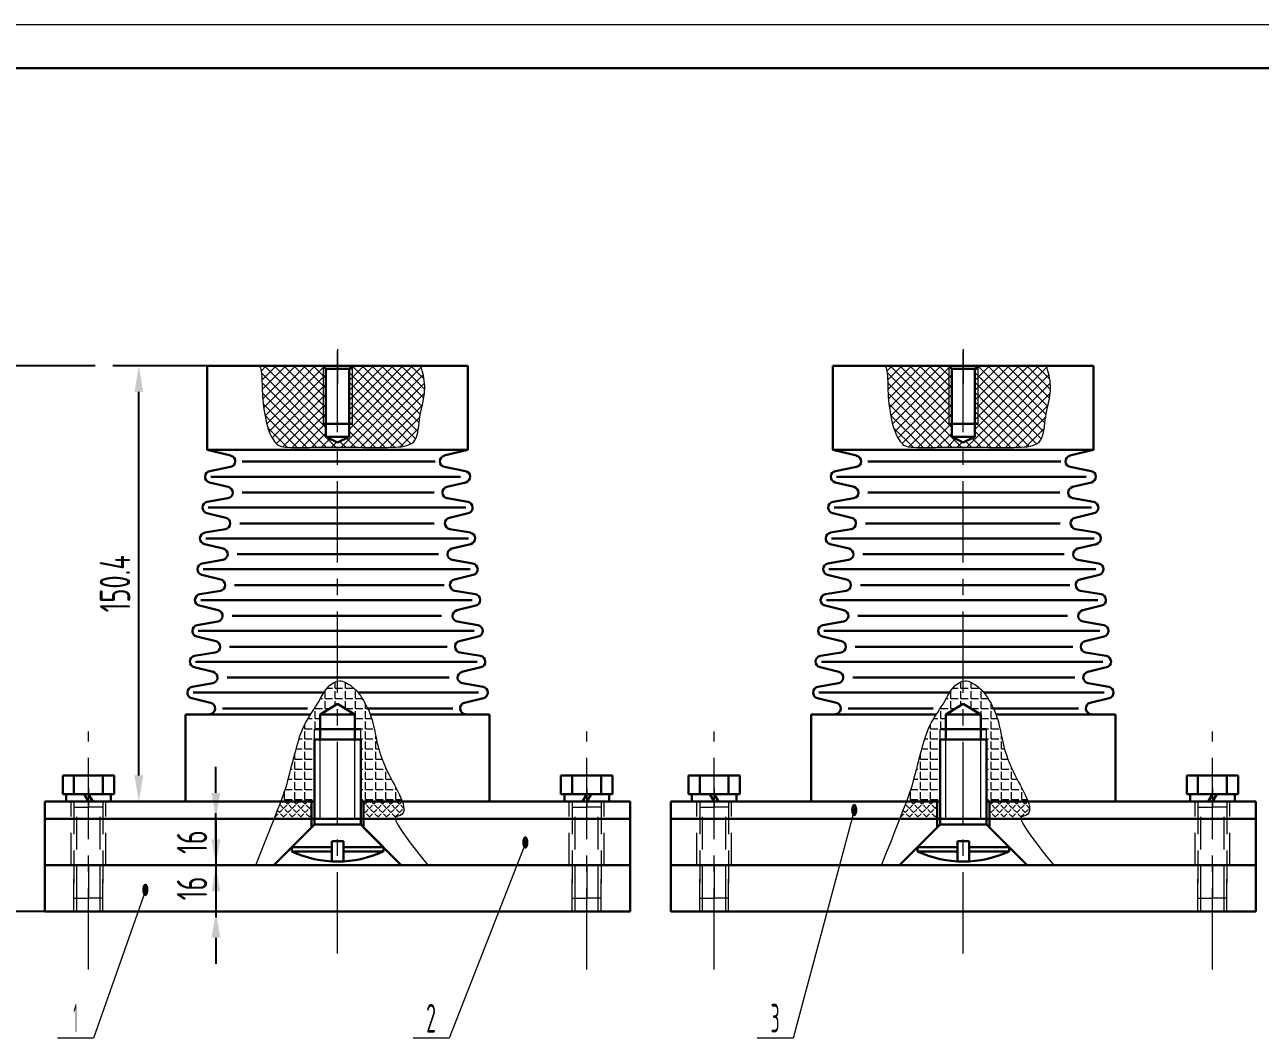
# Model space of a CAD drawing. Header units: millimetres. Extents: x 0 to 1260, y -18 to 891.
# Drawn here: x 332.2 to 758.7, y 541.1 to 891 of the extents above; entities that cross this region are included whole.
import ezdxf
from ezdxf.enums import TextEntityAlignment as Align

# ---------------------------------------------------------------- set-up
doc = ezdxf.new("R2010")
doc.units = ezdxf.units.MM
doc.header["$LTSCALE"] = 30
doc.linetypes.add('F', pattern=[0.75, 0.5, -0.25])
doc.linetypes.add('G', pattern=[2, 1.25, -0.25, 0.25, -0.25])
doc.layers.get('0').update_dxf_attribs({"lineweight": 30})
doc.layers.get('DEFPOINTS').update_dxf_attribs({"lineweight": 30})
for name, color, linetype, lineweight in [('01', 7, 'Continuous', 30), ('02', 1, 'Continuous', 13), ('02C', 3, 'Continuous', 13), ('04', 2, 'F', 13), ('05', 4, 'G', 13), ('08', 1, 'Continuous', 13), ('11', 3, 'Continuous', 13)]:
    doc.layers.add(name, color=color, linetype=linetype, lineweight=lineweight)
doc.styles.get("Standard").update_dxf_attribs({"font": 'isocp', "width": 0.707, "bigfont": 'intecad.shx'})
doc.dimstyles.new('INTE', dxfattribs={"dimscale": 3, "dimtxt": 3.5, "dimasz": 3, "dimexe": 3, "dimexo": 0, "dimgap": 1, "dimtad": 1, "dimdec": 1, "dimdsep": 46, "dimtxsty": 'Standard', "dimcen": 0, "dimclrd": 1, "dimclre": 1, "dimclrt": 3, "dimaunit": 1, "dimadec": 0, "dimazin": 0, "dimtfac": 1, "dimtmove": 0, "dimatfit": 0, "dimfxl": 1, "dimarcsym": 0})

# ---------------------------------------------------------------- blocks, each defined once
blk = doc.blocks.new('*D26')
at = {"layer": '08', "color": 1, "lineweight": -2, "ltscale": 0.75}
for p, q in [((395.16, 773.19), (362.57, 773.19)), ((371.57, 631.79), (371.57, 764.19)), ((339.16, 622.79), (380.57, 622.79))]:
    blk.add_line(p, q, dxfattribs=at)
at = {"layer": '08', "color": 1, "ltscale": 0.75}
for points in [[(370.07, 764.19), (373.07, 764.19), (371.57, 773.19)], [(370.07, 631.79), (373.07, 631.79), (371.57, 622.79)]]:
    blk.add_solid(points, dxfattribs=at)
at = {"layer": 'DEFPOINTS', "color": 0, "ltscale": 0.75}
for p in [(371.57, 773.19), (395.16, 773.19), (339.16, 622.79)]:
    blk.add_point(p, dxfattribs=at)
at = {"layer": '08', "color": 3, "ltscale": 0.75, "insert": (363.32, 697.99), "char_height": 10.5, "attachment_point": 5, "rotation": 90}
blk.add_mtext('150.4', dxfattribs=at)
blk = doc.blocks.new('*D27')
at = {"layer": '08', "color": 1, "lineweight": -2, "ltscale": 0.75}
for p, q in [((398.16, 625.79), (398.16, 634.79)), ((339.16, 616.79), (407.16, 616.79)), ((398.16, 616.79), (398.16, 600.79)), ((339.16, 600.79), (407.16, 600.79)), ((398.16, 591.79), (398.16, 582.79))]:
    blk.add_line(p, q, dxfattribs=at)
at = {"layer": '08', "color": 1, "ltscale": 0.75}
for points in [[(396.66, 625.79), (399.66, 625.79), (398.16, 616.79)], [(396.66, 591.79), (399.66, 591.79), (398.16, 600.79)]]:
    blk.add_solid(points, dxfattribs=at)
at = {"layer": 'DEFPOINTS', "color": 0, "ltscale": 0.75}
for p in [(339.16, 616.79), (339.16, 600.79), (398.16, 600.79)]:
    blk.add_point(p, dxfattribs=at)
at = {"layer": '08', "color": 3, "ltscale": 0.75, "insert": (389.91, 608.79), "char_height": 10.5, "attachment_point": 5, "rotation": 90}
blk.add_mtext('16', dxfattribs=at)
blk = doc.blocks.new('*D28')
at = {"layer": '08', "color": 1, "lineweight": -2, "ltscale": 0.75}
for p, q in [((398.16, 609.79), (398.16, 618.79)), ((339.16, 600.79), (407.16, 600.79)), ((398.16, 600.79), (398.16, 584.79)), ((339.16, 584.79), (407.16, 584.79)), ((398.16, 575.79), (398.16, 566.79))]:
    blk.add_line(p, q, dxfattribs=at)
at = {"layer": '08', "color": 1, "ltscale": 0.75}
for points in [[(396.66, 609.79), (399.66, 609.79), (398.16, 600.79)], [(396.66, 575.79), (399.66, 575.79), (398.16, 584.79)]]:
    blk.add_solid(points, dxfattribs=at)
at = {"layer": 'DEFPOINTS', "color": 0, "ltscale": 0.75}
for p in [(339.16, 600.79), (339.16, 584.79), (398.16, 584.79)]:
    blk.add_point(p, dxfattribs=at)
at = {"layer": '08', "color": 3, "ltscale": 0.75, "insert": (389.91, 592.79), "char_height": 10.5, "attachment_point": 5, "rotation": 90}
blk.add_mtext('16', dxfattribs=at)
blk = doc.blocks.new('*D29')
at = {"layer": '08', "color": 1, "lineweight": -2, "ltscale": 0.75}
for p, q in [((356.53, 773.19), (285, 773.19)), ((294, 593.79), (294, 764.19)), ((339.16, 584.79), (285, 584.79))]:
    blk.add_line(p, q, dxfattribs=at)
at = {"layer": '08', "color": 1, "ltscale": 0.75}
for points in [[(292.5, 764.19), (295.5, 764.19), (294, 773.19)], [(292.5, 593.79), (295.5, 593.79), (294, 584.79)]]:
    blk.add_solid(points, dxfattribs=at)
at = {"layer": 'DEFPOINTS', "color": 0, "ltscale": 0.75}
for p in [(294, 773.19), (356.53, 773.19), (339.16, 584.79)]:
    blk.add_point(p, dxfattribs=at)
at = {"layer": '08', "color": 3, "ltscale": 0.75, "insert": (285.75, 678.99), "char_height": 10.5, "attachment_point": 5, "rotation": 90}
blk.add_mtext('188.4', dxfattribs=at)
blk = doc.blocks.new('*U56')
at = {"layer": '01'}
blk.add_lwpolyline([(415, 292), (25, 292)], dxfattribs=at)
at = {"layer": '02'}
blk.add_lwpolyline([(420, 297), (0, 297)], dxfattribs=at)

msp = doc.modelspace()

# ---------------------------------------------------------------- hatches: boundary and pattern name
at = {"layer": '02', "ltscale": 0.75}
h = msp.add_hatch(dxfattribs=at)
h.set_pattern_fill('ANSI37', color=256, scale=0.75, style=0)
h.set_pattern_definition([(45, (2346.5626, -269.402), (-1.683798, 1.683798), []), (135, (2346.5626, -269.402), (-1.683798, -1.683798), [])])
edge = h.paths.add_edge_path()
edge.add_line((435.16, 773.19), (435.16, 773.19))
edge.add_line((435.16, 773.19), (413.24, 773.19))
edge.add_spline(control_points=[(413.24, 773.19), (414.11, 771.09), (413.96, 765.04), (414.79, 756.86), (416.35, 749.71), (419.76, 745.31), (424.86, 744.92), (431.49, 745.13), (437.25, 745.17), (440.16, 745.16)], knot_values=[2.600882, 2.600882, 2.600882, 2.600882, 9.58944, 18.449346, 28.421198, 30.850792, 34.363706, 42.719943, 51.395843, 51.395843, 51.395843, 51.395843], degree=3, periodic=0)
edge.add_line((440.16, 745.16), (440.16, 746.72))
edge.add_line((440.16, 746.72), (436.16, 748.66))
edge.add_line((436.16, 748.66), (436.16, 748.66))
edge.add_line((436.16, 748.66), (436.16, 753.19))
edge.add_line((436.16, 753.19), (435.16, 753.19))
edge.add_line((435.16, 753.19), (435.16, 773.19))
edge = h.paths.add_edge_path()
edge.add_spline(control_points=[(456.16, 745.02), (457.14, 745.03), (460.73, 745.11), (467.91, 745.62), (468.11, 755.12), (470.32, 762.46), (470.38, 768.15), (469.21, 772.09), (468.91, 773.19)], knot_values=[67.590547, 67.590547, 67.590547, 67.590547, 70.454179, 77.819242, 85.708317, 94.259086, 101.273291, 104.032844, 104.032844, 104.032844, 104.032844], degree=3, periodic=0)
edge.add_line((468.91, 773.19), (456.16, 773.19))
edge.add_line((456.16, 773.19), (456.16, 745.02))
edge = h.paths.add_edge_path()
edge.add_line((456.16, 773.19), (445.16, 773.19))
edge.add_line((445.16, 773.19), (445.16, 753.19))
edge.add_line((445.16, 753.19), (444.16, 753.19))
edge.add_line((444.16, 753.19), (444.16, 748.66))
edge.add_line((444.16, 748.66), (440.16, 746.72))
edge.add_line((440.16, 746.72), (440.16, 745.16))
edge.add_spline(control_points=[(440.16, 745.16), (442.66, 745.16), (448.07, 745.1), (453.17, 744.98), (456.16, 745.02)], knot_values=[51.395843, 51.395843, 51.395843, 51.395843, 58.820979, 67.590547, 67.590547, 67.590547, 67.590547], degree=3, periodic=0)
edge.add_line((456.16, 745.02), (456.16, 773.19))
h.paths.add_polyline_path([(445.16, 773.19), (444.16, 772.19), (444.16, 753.19), (445.16, 753.19)], flags=16)
h.paths.add_polyline_path([(436.16, 772.19), (435.16, 773.19), (435.16, 753.19), (436.16, 753.19)], flags=17)
h = msp.add_hatch(dxfattribs=at)
h.set_pattern_fill('ANSI37', color=256, scale=0.75, style=0)
h.set_pattern_definition([(45, (2562.5626, -269.402), (-1.683798, 1.683798), []), (135, (2562.5626, -269.402), (-1.683798, -1.683798), [])])
edge = h.paths.add_edge_path()
edge.add_line((651.16, 773.19), (651.16, 773.19))
edge.add_line((651.16, 773.19), (629.24, 773.19))
edge.add_spline(control_points=[(629.24, 773.19), (630.11, 771.09), (629.96, 765.04), (630.79, 756.86), (632.35, 749.71), (635.76, 745.31), (640.86, 744.92), (647.49, 745.13), (653.25, 745.17), (656.16, 745.16)], knot_values=[2.600882, 2.600882, 2.600882, 2.600882, 9.58944, 18.449346, 28.421198, 30.850792, 34.363706, 42.719943, 51.395843, 51.395843, 51.395843, 51.395843], degree=3, periodic=0)
edge.add_line((656.16, 745.16), (656.16, 746.72))
edge.add_line((656.16, 746.72), (652.16, 748.66))
edge.add_line((652.16, 748.66), (652.16, 748.66))
edge.add_line((652.16, 748.66), (652.16, 753.19))
edge.add_line((652.16, 753.19), (651.16, 753.19))
edge.add_line((651.16, 753.19), (651.16, 773.19))
edge = h.paths.add_edge_path()
edge.add_spline(control_points=[(672.16, 745.02), (673.14, 745.03), (676.73, 745.11), (683.91, 745.62), (684.11, 755.12), (686.32, 762.46), (686.38, 768.15), (685.21, 772.09), (684.91, 773.19)], knot_values=[67.590547, 67.590547, 67.590547, 67.590547, 70.454179, 77.819242, 85.708317, 94.259086, 101.273291, 104.032844, 104.032844, 104.032844, 104.032844], degree=3, periodic=0)
edge.add_line((684.91, 773.19), (672.16, 773.19))
edge.add_line((672.16, 773.19), (672.16, 745.02))
edge = h.paths.add_edge_path()
edge.add_line((672.16, 773.19), (661.16, 773.19))
edge.add_line((661.16, 773.19), (661.16, 753.19))
edge.add_line((661.16, 753.19), (660.16, 753.19))
edge.add_line((660.16, 753.19), (660.16, 748.66))
edge.add_line((660.16, 748.66), (656.16, 746.72))
edge.add_line((656.16, 746.72), (656.16, 745.16))
edge.add_spline(control_points=[(656.16, 745.16), (658.66, 745.16), (664.07, 745.1), (669.17, 744.98), (672.16, 745.02)], knot_values=[51.395843, 51.395843, 51.395843, 51.395843, 58.820979, 67.590547, 67.590547, 67.590547, 67.590547], degree=3, periodic=0)
edge.add_line((672.16, 745.02), (672.16, 773.19))
h.paths.add_polyline_path([(661.16, 773.19), (660.16, 772.19), (660.16, 753.19), (661.16, 753.19)], flags=16)
h.paths.add_polyline_path([(652.16, 772.19), (651.16, 773.19), (651.16, 753.19), (652.16, 753.19)], flags=17)
h = msp.add_hatch(dxfattribs=at)
h.set_pattern_fill('ANGLE', color=256, scale=0.5, style=0)
h.set_pattern_definition([(0, (-1037.971, 124.0568), (0, 3.4925), [2.54, -0.9525]), (90, (-1037.971, 124.0568), (-3.4925, 2e-16), [2.54, -0.9525])])
edge = h.paths.add_edge_path()
edge.add_line((432.16, 644.2), (432.16, 647.79))
edge.add_line((432.16, 647.79), (434.16, 647.79))
edge.add_line((434.16, 647.79), (434.16, 652.79))
edge.add_line((434.16, 652.79), (440.16, 656.49))
edge.add_line((440.16, 656.49), (440.16, 664.36))
edge.add_spline(control_points=[(440.16, 664.36), (439.79, 664.28), (436.68, 663.2), (433.83, 656.94), (428.49, 649.74), (426.04, 642.04), (423.6, 632.31), (422.28, 627.28), (420.59, 622.79)], knot_values=[4.731954, 4.731954, 4.731954, 4.731954, 5.861898, 14.254739, 23.41038, 33.182903, 44.670798, 47.778571, 47.778571, 47.778571, 47.778571], degree=3, periodic=0)
edge.add_line((420.59, 622.79), (432.16, 622.79))
edge.add_line((432.16, 622.79), (432.16, 644.2))
edge = h.paths.add_edge_path()
edge.add_spline(control_points=[(462.52, 622.79), (461.56, 625.55), (453.75, 638.58), (453.49, 648.47), (449.71, 657.3), (446.24, 661.76), (443.68, 663.52), (441.74, 664.53), (440.56, 664.44), (440.16, 664.36)], knot_values=[47.778571, 47.778571, 47.778571, 47.778571, 52.920714, 67.310286, 76.98728, 81.207891, 83.997645, 86.326587, 87.508144, 87.508144, 87.508144, 87.508144], degree=3, periodic=0)
edge.add_line((440.16, 664.36), (440.16, 656.49))
edge.add_line((440.16, 656.49), (446.16, 652.79))
edge.add_line((446.16, 652.79), (446.16, 647.79))
edge.add_line((446.16, 647.79), (448.16, 647.79))
edge.add_line((448.16, 647.79), (448.16, 644.2))
edge.add_line((448.16, 644.2), (448.16, 622.79))
edge.add_line((448.16, 622.79), (462.52, 622.79))
h = msp.add_hatch(dxfattribs=at)
h.set_pattern_fill('ANGLE', color=256, scale=0.5, style=0)
h.set_pattern_definition([(0, (-821.971, 124.0568), (0, 3.4925), [2.54, -0.9525]), (90, (-821.971, 124.0568), (-3.4925, 2e-16), [2.54, -0.9525])])
edge = h.paths.add_edge_path()
edge.add_line((648.16, 644.2), (648.16, 647.79))
edge.add_line((648.16, 647.79), (650.16, 647.79))
edge.add_line((650.16, 647.79), (650.16, 652.79))
edge.add_line((650.16, 652.79), (656.16, 656.49))
edge.add_line((656.16, 656.49), (656.16, 664.36))
edge.add_spline(control_points=[(656.16, 664.36), (655.79, 664.28), (652.68, 663.2), (649.83, 656.94), (644.49, 649.74), (642.04, 642.04), (639.6, 632.31), (638.28, 627.28), (636.59, 622.79)], knot_values=[4.731954, 4.731954, 4.731954, 4.731954, 5.861898, 14.254739, 23.41038, 33.182903, 44.670798, 47.778571, 47.778571, 47.778571, 47.778571], degree=3, periodic=0)
edge.add_line((636.59, 622.79), (648.16, 622.79))
edge.add_line((648.16, 622.79), (648.16, 644.2))
edge = h.paths.add_edge_path()
edge.add_spline(control_points=[(678.52, 622.79), (677.56, 625.55), (669.75, 638.58), (669.49, 648.47), (665.71, 657.3), (662.24, 661.76), (659.68, 663.52), (657.74, 664.53), (656.56, 664.44), (656.16, 664.36)], knot_values=[47.778571, 47.778571, 47.778571, 47.778571, 52.920714, 67.310286, 76.98728, 81.207891, 83.997645, 86.326587, 87.508144, 87.508144, 87.508144, 87.508144], degree=3, periodic=0)
edge.add_line((656.16, 664.36), (656.16, 656.49))
edge.add_line((656.16, 656.49), (662.16, 652.79))
edge.add_line((662.16, 652.79), (662.16, 647.79))
edge.add_line((662.16, 647.79), (664.16, 647.79))
edge.add_line((664.16, 647.79), (664.16, 644.2))
edge.add_line((664.16, 644.2), (664.16, 622.79))
edge.add_line((664.16, 622.79), (678.52, 622.79))
h = msp.add_hatch(dxfattribs=at)
h.set_pattern_fill('ANGLE', color=256, scale=0.3, angle=45, style=0)
h.set_pattern_definition([(45, (-1037.971, 124.0568), (-1.4817423, 1.4817423), [1.524, -0.5715]), (135, (-1037.971, 124.0568), (-1.4817423, -1.4817423), [1.524, -0.5715])])
edge = h.paths.add_edge_path()
edge.add_spline(control_points=[(420.59, 622.79), (420.01, 621.25), (419.25, 619.29), (418.28, 616.79)], knot_values=[3.661281, 3.661281, 3.661281, 3.661281, 4.731954, 4.731954, 4.731954, 4.731954], degree=3, periodic=0)
edge.add_line((418.28, 616.79), (431.16, 616.79))
edge.add_line((431.16, 616.79), (431.16, 622.79))
edge.add_line((431.16, 622.79), (420.59, 622.79))
edge = h.paths.add_edge_path()
edge.add_spline(control_points=[(460.11, 616.79), (459.97, 617.59), (463.34, 617.81), (463.42, 620.19), (462.52, 622.79)], knot_values=[87.508144, 87.508144, 87.508144, 87.508144, 88.423411, 93.269842, 93.269842, 93.269842, 93.269842], degree=3, periodic=0)
edge.add_line((462.52, 622.79), (449.16, 622.79))
edge.add_line((449.16, 622.79), (449.16, 616.79))
edge.add_line((449.16, 616.79), (460.11, 616.79))
h = msp.add_hatch(dxfattribs=at)
h.set_pattern_fill('ANGLE', color=256, scale=0.3, angle=45, style=0)
h.set_pattern_definition([(45, (-821.971, 124.0568), (-1.4817423, 1.4817423), [1.524, -0.5715]), (135, (-821.971, 124.0568), (-1.4817423, -1.4817423), [1.524, -0.5715])])
edge = h.paths.add_edge_path()
edge.add_spline(control_points=[(636.59, 622.79), (636.01, 621.25), (635.25, 619.29), (634.28, 616.79)], knot_values=[3.661281, 3.661281, 3.661281, 3.661281, 4.731954, 4.731954, 4.731954, 4.731954], degree=3, periodic=0)
edge.add_line((634.28, 616.79), (647.16, 616.79))
edge.add_line((647.16, 616.79), (647.16, 622.79))
edge.add_line((647.16, 622.79), (636.59, 622.79))
edge = h.paths.add_edge_path()
edge.add_spline(control_points=[(676.11, 616.79), (675.97, 617.59), (679.34, 617.81), (679.42, 620.19), (678.52, 622.79)], knot_values=[87.508144, 87.508144, 87.508144, 87.508144, 88.423411, 93.269842, 93.269842, 93.269842, 93.269842], degree=3, periodic=0)
edge.add_line((678.52, 622.79), (665.16, 622.79))
edge.add_line((665.16, 622.79), (665.16, 616.79))
edge.add_line((665.16, 616.79), (676.11, 616.79))

# ---------------------------------------------------------------- linework, layer by layer
at = {"ltscale": 0.75}
for p, q in [((485.16, 773.19), (395.16, 773.19)), ((395.16, 744.19), (395.16, 773.19)), ((436.16, 772.19), (435.16, 773.19)), ((436.16, 772.19), (444.16, 772.19)), ((444.16, 772.19), (445.16, 773.19)), ((485.16, 744.19), (485.16, 773.19)), ((701.16, 773.19), (611.16, 773.19)), ((611.16, 744.19), (611.16, 773.19)), ((652.16, 772.19), (651.16, 773.19)), ((652.16, 772.19), (660.16, 772.19)), ((660.16, 772.19), (661.16, 773.19)), ((701.16, 744.19), (701.16, 773.19)), ((485.16, 744.19), (395.16, 744.19)), ((403.34, 742.21), (395.16, 744.19)), ((476.99, 742.21), (485.16, 744.19)), ((701.16, 744.19), (611.16, 744.19)), ((619.34, 742.21), (611.16, 744.19)), ((692.99, 742.21), (701.16, 744.19)), ((403.25, 738.3), (396.03, 736.91)), ((407.25, 740.21), (473.86, 740.21)), ((477.08, 738.3), (484.29, 736.91)), ((619.25, 738.3), (612.03, 736.91)), ((623.25, 740.21), (689.86, 740.21)), ((693.08, 738.3), (700.29, 736.91)), ((396.41, 734.94), (482.55, 734.94)), ((612.41, 734.94), (698.55, 734.94)), ((402.45, 731.42), (395.94, 733)), ((407.25, 729.48), (473.45, 729.48)), ((477.87, 731.42), (484.39, 733)), ((618.45, 731.42), (611.94, 733)), ((623.25, 729.48), (689.45, 729.48)), ((693.87, 731.42), (700.39, 733)), ((395.2, 726.27), (402.32, 727.5)), ((485.13, 726.27), (478, 727.5)), ((611.2, 726.27), (618.32, 727.5)), ((701.13, 726.27), (694, 727.5)), ((401.58, 720.77), (395.07, 722.36)), ((395.54, 724.3), (484.42, 724.3)), ((478.75, 720.77), (485.26, 722.36)), ((617.58, 720.77), (611.07, 722.36)), ((611.54, 724.3), (700.42, 724.3)), ((694.75, 720.77), (701.26, 722.36)), ((394.32, 715.63), (401.45, 716.86)), ((406.37, 718.83), (473.56, 718.83)), ((486, 715.63), (478.88, 716.86)), ((610.32, 715.63), (617.45, 716.86)), ((622.37, 718.83), (689.56, 718.83)), ((702, 715.63), (694.88, 716.86)), ((394.66, 713.65), (485.38, 713.65)), ((610.66, 713.65), (701.38, 713.65)), ((400.71, 710.13), (394.19, 711.71)), ((405.5, 708.19), (474.97, 708.19)), ((479.62, 710.13), (486.13, 711.71)), ((616.71, 710.13), (610.19, 711.71)), ((621.5, 708.19), (690.97, 708.19)), ((695.62, 710.13), (702.13, 711.71)), ((393.45, 704.98), (400.58, 706.22)), ((486.88, 704.98), (479.75, 706.22)), ((609.45, 704.98), (616.58, 706.22)), ((702.88, 704.98), (695.75, 706.22)), ((399.83, 699.49), (393.32, 701.07)), ((393.79, 703.01), (485.89, 703.01)), ((480.49, 699.49), (487.01, 701.07)), ((615.83, 699.49), (609.32, 701.07)), ((609.79, 703.01), (701.89, 703.01)), ((696.49, 699.49), (703.01, 701.07)), ((392.58, 694.34), (399.7, 695.57)), ((404.63, 697.54), (476.95, 697.54)), ((487.75, 694.34), (480.62, 695.57)), ((608.58, 694.34), (615.7, 695.57)), ((620.63, 697.54), (692.95, 697.54)), ((703.75, 694.34), (696.62, 695.57)), ((392.92, 692.37), (486.58, 692.37)), ((608.92, 692.37), (702.58, 692.37)), ((398.96, 688.84), (392.45, 690.42)), ((403.75, 686.9), (476.08, 686.9)), ((481.37, 688.84), (487.88, 690.42)), ((614.96, 688.84), (608.45, 690.42)), ((619.75, 686.9), (692.08, 686.9)), ((697.37, 688.84), (703.88, 690.42)), ((391.7, 683.69), (398.83, 684.93)), ((488.62, 683.69), (481.5, 684.93)), ((607.7, 683.69), (614.83, 684.93)), ((704.62, 683.69), (697.5, 684.93)), ((398.09, 678.2), (391.57, 679.78)), ((392.04, 681.72), (487.3, 681.72)), ((482.24, 678.2), (488.75, 679.78)), ((614.09, 678.2), (607.57, 679.78)), ((608.04, 681.72), (703.3, 681.72)), ((698.24, 678.2), (704.75, 679.78)), ((390.83, 673.05), (397.96, 674.28)), ((402.88, 676.25), (477.94, 676.25)), ((489.5, 673.05), (482.37, 674.28)), ((606.83, 673.05), (613.96, 674.28)), ((618.88, 676.25), (693.94, 676.25)), ((705.5, 673.05), (698.37, 674.28)), ((391.17, 671.08), (488.32, 671.08)), ((607.17, 671.08), (704.32, 671.08)), ((397.21, 667.55), (390.7, 669.13)), ((402.01, 665.61), (478.63, 665.61)), ((483.11, 667.55), (489.63, 669.13)), ((613.21, 667.55), (606.7, 669.13)), ((618.01, 665.61), (694.63, 665.61)), ((699.11, 667.55), (705.63, 669.13)), ((389.96, 662.4), (397.08, 663.64)), ((490.37, 662.4), (483.24, 663.64)), ((605.96, 662.4), (613.08, 663.64)), ((706.37, 662.4), (699.24, 663.64)), ((396.34, 656.91), (389.83, 658.49)), ((390.3, 660.43), (435.46, 660.43)), ((447.22, 660.43), (488.84, 660.43)), ((483.99, 656.91), (490.5, 658.49)), ((612.34, 656.91), (605.83, 658.49)), ((606.3, 660.43), (651.46, 660.43)), ((663.22, 660.43), (704.84, 660.43)), ((699.99, 656.91), (706.5, 658.49)), ((387.66, 652.79), (395.91, 652.96)), ((387.66, 652.79), (430.88, 652.79)), ((387.66, 622.79), (387.66, 652.79)), ((429.77, 654.96), (400.42, 654.96)), ((450.55, 654.96), (479.9, 654.96)), ((451.45, 652.79), (492.66, 652.79)), ((492.66, 652.79), (484.42, 652.96)), ((492.66, 622.79), (492.66, 652.79)), ((603.66, 652.79), (611.91, 652.96)), ((603.66, 652.79), (646.88, 652.79)), ((603.66, 622.79), (603.66, 652.79)), ((645.77, 654.96), (616.42, 654.96)), ((666.55, 654.96), (695.9, 654.96)), ((667.45, 652.79), (708.66, 652.79)), ((708.66, 652.79), (700.42, 652.96)), ((708.66, 622.79), (708.66, 652.79)), ((432.16, 622.79), (387.66, 622.79)), ((492.66, 622.79), (448.16, 622.79)), ((648.16, 622.79), (603.66, 622.79)), ((708.66, 622.79), (664.16, 622.79))]:
    msp.add_line(p, q, dxfattribs=at)
for centre, start, end in [((402.87, 740.26), 280.9269, 76.3559), ((477.46, 740.26), 103.6441, 259.0731), ((618.87, 740.26), 280.9269, 76.3559), ((693.46, 740.26), 103.6441, 259.0731), ((396.41, 734.94), 100.9269, 256.3559), ((483.92, 734.94), 283.6441, 79.0731), ((612.41, 734.94), 100.9269, 256.3559), ((699.92, 734.94), 283.6441, 79.0731), ((401.98, 729.48), 279.8284, 76.3559), ((478.34, 729.48), 103.6441, 260.1716), ((617.98, 729.48), 279.8284, 76.3559), ((694.34, 729.48), 103.6441, 260.1716), ((395.54, 724.3), 99.8284, 256.3559), ((484.79, 724.3), 283.6441, 80.1716), ((611.54, 724.3), 99.8284, 256.3559), ((700.79, 724.3), 283.6441, 80.1716), ((401.11, 718.83), 279.8284, 76.3559), ((479.22, 718.83), 103.6441, 260.1716), ((617.11, 718.83), 279.8284, 76.3559), ((695.22, 718.83), 103.6441, 260.1716), ((394.66, 713.65), 99.8284, 256.3559), ((485.66, 713.65), 283.6441, 80.1716), ((610.66, 713.65), 99.8284, 256.3559), ((701.66, 713.65), 283.6441, 80.1716), ((400.24, 708.19), 279.8284, 76.3559), ((480.09, 708.19), 103.6441, 260.1716), ((616.24, 708.19), 279.8284, 76.3559), ((696.09, 708.19), 103.6441, 260.1716), ((393.79, 703.01), 99.8284, 256.3559), ((486.54, 703.01), 283.6441, 80.1716), ((609.79, 703.01), 99.8284, 256.3559), ((702.54, 703.01), 283.6441, 80.1716), ((399.36, 697.54), 279.8284, 76.3559), ((480.96, 697.54), 103.6441, 260.1716), ((615.36, 697.54), 279.8284, 76.3559), ((696.96, 697.54), 103.6441, 260.1716), ((392.92, 692.37), 99.8284, 256.3559), ((487.41, 692.37), 283.6441, 80.1716), ((608.92, 692.37), 99.8284, 256.3559), ((703.41, 692.37), 283.6441, 80.1716), ((398.49, 686.9), 279.8284, 76.3559), ((481.84, 686.9), 103.6441, 260.1716), ((614.49, 686.9), 279.8284, 76.3559), ((697.84, 686.9), 103.6441, 260.1716), ((392.04, 681.72), 99.8284, 256.3559), ((488.28, 681.72), 283.6441, 80.1716), ((608.04, 681.72), 99.8284, 256.3559), ((704.28, 681.72), 283.6441, 80.1716), ((397.62, 676.25), 279.8284, 76.3559), ((482.71, 676.25), 103.6441, 260.1716), ((613.62, 676.25), 279.8284, 76.3559), ((698.71, 676.25), 103.6441, 260.1716), ((391.17, 671.08), 99.8284, 256.3559), ((489.16, 671.08), 283.6441, 80.1716), ((607.17, 671.08), 99.8284, 256.3559), ((705.16, 671.08), 283.6441, 80.1716), ((396.74, 665.61), 279.8284, 76.3559), ((483.59, 665.61), 103.6441, 260.1716), ((612.74, 665.61), 279.8284, 76.3559), ((699.59, 665.61), 103.6441, 260.1716), ((390.3, 660.43), 99.8284, 256.3559), ((490.03, 660.43), 283.6441, 80.1716), ((606.3, 660.43), 99.8284, 256.3559), ((706.03, 660.43), 283.6441, 80.1716), ((395.87, 654.96), 271.1848, 76.3559), ((484.46, 654.96), 103.6441, 268.8152), ((611.87, 654.96), 271.1848, 76.3559), ((700.46, 654.96), 103.6441, 268.8152)]:
    msp.add_arc(centre, 2, start, end, dxfattribs=at)
at = {"layer": '01', "ltscale": 0.75}
for p, q in [((436.16, 772.19), (436.16, 748.66)), ((444.16, 772.19), (444.16, 748.66)), ((652.16, 772.19), (652.16, 748.66)), ((660.16, 772.19), (660.16, 748.66)), ((435.16, 753.19), (445.16, 753.19)), ((651.16, 753.19), (661.16, 753.19)), ((436.16, 748.66), (440.16, 746.72)), ((444.16, 748.66), (436.16, 748.66)), ((444.16, 748.66), (440.16, 746.72)), ((652.16, 748.66), (656.16, 746.72)), ((660.16, 748.66), (652.16, 748.66)), ((660.16, 748.66), (656.16, 746.72)), ((434.16, 652.79), (440.16, 656.49)), ((446.16, 652.79), (434.16, 652.79)), ((434.16, 644.2), (434.16, 652.79)), ((446.16, 652.79), (440.16, 656.49)), ((446.16, 644.2), (446.16, 652.79)), ((650.16, 652.79), (656.16, 656.49)), ((662.16, 652.79), (650.16, 652.79)), ((650.16, 644.2), (650.16, 652.79)), ((662.16, 652.79), (656.16, 656.49)), ((662.16, 644.2), (662.16, 652.79)), ((440.16, 647.79), (432.16, 647.79)), ((432.16, 644.2), (440.16, 644.2)), ((432.16, 614.81), (432.16, 644.2)), ((440.16, 647.79), (448.16, 647.79)), ((448.16, 644.2), (440.16, 644.2)), ((448.16, 614.81), (448.16, 644.2)), ((656.16, 647.79), (648.16, 647.79)), ((648.16, 644.2), (656.16, 644.2)), ((648.16, 614.81), (648.16, 644.2)), ((656.16, 647.79), (664.16, 647.79)), ((664.16, 644.2), (656.16, 644.2)), ((664.16, 614.81), (664.16, 644.2)), ((354.16, 631.79), (345.28, 631.79)), ((345.28, 631.79), (345.28, 625.39)), ((349.16, 625.39), (349.16, 631.79)), ((354.16, 631.79), (363.05, 631.79)), ((359.16, 625.39), (359.16, 631.79)), ((363.05, 631.79), (363.05, 625.39)), ((517.28, 631.79), (517.28, 625.39)), ((526.16, 631.79), (517.28, 631.79)), ((521.16, 625.39), (521.16, 631.79)), ((526.16, 631.79), (535.05, 631.79)), ((531.16, 625.39), (531.16, 631.79)), ((535.05, 631.79), (535.05, 625.39)), ((561.28, 631.79), (561.28, 625.39)), ((570.16, 631.79), (561.28, 631.79)), ((565.16, 625.39), (565.16, 631.79)), ((570.16, 631.79), (579.05, 631.79)), ((575.16, 625.39), (575.16, 631.79)), ((579.05, 631.79), (579.05, 625.39)), ((733.28, 631.79), (733.28, 625.39)), ((742.16, 631.79), (733.28, 631.79)), ((737.16, 625.39), (737.16, 631.79)), ((742.16, 631.79), (751.05, 631.79)), ((747.16, 625.39), (747.16, 631.79)), ((751.05, 631.79), (751.05, 625.39)), ((339.16, 616.79), (339.16, 622.79)), ((345.28, 625.39), (354.16, 625.39)), ((346.46, 625.39), (346.46, 622.79)), ((354.16, 625.39), (346.46, 625.39)), ((354.16, 622.79), (352.66, 625.39)), ((363.05, 625.39), (354.16, 625.39)), ((354.16, 625.39), (355.66, 622.79)), ((354.16, 625.39), (361.86, 625.39)), ((361.86, 625.39), (361.86, 622.79)), ((431.16, 613.79), (431.16, 622.79)), ((449.16, 613.79), (449.16, 622.79)), ((517.28, 625.39), (526.16, 625.39)), ((526.16, 625.39), (518.46, 625.39)), ((518.46, 625.39), (518.46, 622.79)), ((526.16, 625.39), (524.66, 622.79)), ((535.05, 625.39), (526.16, 625.39)), ((526.16, 622.79), (527.66, 625.39)), ((526.16, 625.39), (533.86, 625.39)), ((533.86, 625.39), (533.86, 622.79)), ((541.16, 616.79), (541.16, 622.79)), ((555.16, 616.79), (555.16, 622.79)), ((561.28, 625.39), (570.16, 625.39)), ((562.46, 625.39), (562.46, 622.79)), ((570.16, 625.39), (562.46, 625.39)), ((570.16, 622.79), (568.66, 625.39)), ((579.05, 625.39), (570.16, 625.39)), ((570.16, 625.39), (577.86, 625.39)), ((570.16, 625.39), (571.66, 622.79)), ((577.86, 625.39), (577.86, 622.79)), ((647.16, 613.79), (647.16, 622.79)), ((665.16, 613.79), (665.16, 622.79)), ((733.28, 625.39), (742.16, 625.39)), ((742.16, 625.39), (734.46, 625.39)), ((734.46, 625.39), (734.46, 622.79)), ((742.16, 625.39), (740.66, 622.79)), ((742.16, 625.39), (749.86, 625.39)), ((751.05, 625.39), (742.16, 625.39)), ((742.16, 622.79), (743.66, 625.39)), ((749.86, 625.39), (749.86, 622.79)), ((757.16, 616.79), (757.16, 622.79)), ((424.36, 607.01), (432.16, 614.81)), ((432.16, 616.81), (440.16, 616.81)), ((432.16, 614.81), (440.16, 614.81)), ((448.16, 616.81), (440.16, 616.81)), ((448.16, 614.81), (440.16, 614.81)), ((455.96, 607.01), (448.16, 614.81)), ((640.36, 607.01), (648.16, 614.81)), ((648.16, 616.81), (656.16, 616.81)), ((648.16, 614.81), (656.16, 614.81)), ((664.16, 616.81), (656.16, 616.81)), ((664.16, 614.81), (656.16, 614.81)), ((671.96, 607.01), (664.16, 614.81)), ((431.16, 613.79), (418.16, 600.79)), ((449.16, 613.79), (462.16, 600.79)), ((647.16, 613.79), (634.16, 600.79)), ((665.16, 613.79), (678.16, 600.79)), ((424.36, 607.01), (438.16, 607.01)), ((424.36, 605.51), (424.36, 607.01)), ((438.16, 602.14), (438.16, 609.11)), ((438.16, 609.11), (440.16, 609.11)), ((442.16, 609.11), (440.16, 609.11)), ((442.16, 602.14), (442.16, 609.11)), ((455.96, 607.01), (442.16, 607.01)), ((455.96, 605.51), (455.96, 607.01)), ((640.36, 607.01), (654.16, 607.01)), ((640.36, 605.51), (640.36, 607.01)), ((654.16, 602.14), (654.16, 609.11)), ((654.16, 609.11), (656.16, 609.11)), ((658.16, 609.11), (656.16, 609.11)), ((658.16, 602.14), (658.16, 609.11)), ((671.96, 607.01), (658.16, 607.01)), ((671.96, 605.51), (671.96, 607.01)), ((438.16, 605.51), (424.36, 605.51)), ((442.16, 605.51), (455.96, 605.51)), ((654.16, 605.51), (640.36, 605.51)), ((658.16, 605.51), (671.96, 605.51))]:
    msp.add_line(p, q, dxfattribs=at)
at = {"layer": '01', "color": 7, "linetype": 'Continuous', "ltscale": 0.75}
for p, q in [((339.16, 622.79), (432.16, 622.79)), ((448.16, 622.79), (541.16, 622.79)), ((555.16, 622.79), (648.16, 622.79)), ((664.16, 622.79), (757.16, 622.79)), ((339.16, 616.79), (432.16, 616.79)), ((339.16, 616.79), (339.16, 600.79)), ((448.16, 616.79), (541.16, 616.79)), ((541.16, 616.79), (541.16, 584.79)), ((555.16, 616.79), (648.16, 616.79)), ((555.16, 616.79), (555.16, 584.79)), ((664.16, 616.79), (757.16, 616.79)), ((757.16, 616.79), (757.16, 584.79)), ((339.16, 600.79), (516.16, 600.79)), ((339.16, 600.79), (339.16, 584.79)), ((541.16, 600.79), (339.16, 600.79)), ((757.16, 600.79), (555.16, 600.79)), ((541.16, 584.79), (339.16, 584.79)), ((757.16, 584.79), (555.16, 584.79))]:
    msp.add_line(p, q, dxfattribs=at)
at = {"layer": '01', "ltscale": 0.75}
for centre in [(440.16, 640.3), (656.16, 640.3)]:
    msp.add_arc(centre, 38.21, 245.5768, 294.4232, dxfattribs=at)
at = {"layer": '02', "ltscale": 0.75}
for p, q in [((435.16, 773.19), (435.16, 753.19)), ((445.16, 773.19), (445.16, 753.19)), ((651.16, 773.19), (651.16, 753.19)), ((661.16, 773.19), (661.16, 753.19)), ((432.16, 644.2), (432.16, 647.79)), ((434.16, 616.81), (434.16, 644.2)), ((446.16, 616.81), (446.16, 644.2)), ((448.16, 644.2), (448.16, 647.79)), ((648.16, 644.2), (648.16, 647.79)), ((650.16, 616.81), (650.16, 644.2)), ((662.16, 616.81), (662.16, 644.2)), ((664.16, 644.2), (664.16, 647.79)), ((618.5, 619.66), (597.42, 541.05)), ((504.98, 608.43), (478.64, 541.05)), ((373.81, 592.11), (355.9, 541.05)), ((355.9, 541.05), (343.5, 541.05)), ((478.64, 541.05), (466.24, 541.05)), ((597.42, 541.05), (585.02, 541.05))]:
    msp.add_line(p, q, dxfattribs=at)
at = {"layer": '02C', "ltscale": 0.75}
for points, knots in [([(413.24, 773.19), (414.11, 771.09), (413.96, 765.04), (414.79, 756.86), (416.35, 749.71), (419.76, 745.31), (424.86, 744.92), (433.89, 745.2), (446.32, 745.17), (457.25, 744.87), (467.91, 745.62), (468.11, 755.12), (470.32, 762.46), (470.38, 768.15), (469.21, 772.09), (468.91, 773.19)], [2.600882, 2.600882, 2.600882, 2.600882, 9.58944, 18.449346, 28.421198, 30.850792, 34.363706, 42.719943, 58.820979, 70.454179, 77.819242, 85.708317, 94.259086, 101.273291, 104.032844, 104.032844, 104.032844, 104.032844]), ([(629.24, 773.19), (630.11, 771.09), (629.96, 765.04), (630.79, 756.86), (632.35, 749.71), (635.76, 745.31), (640.86, 744.92), (649.89, 745.2), (662.32, 745.17), (673.25, 744.87), (683.91, 745.62), (684.11, 755.12), (686.32, 762.46), (686.38, 768.15), (685.21, 772.09), (684.91, 773.19)], [2.600882, 2.600882, 2.600882, 2.600882, 9.58944, 18.449346, 28.421198, 30.850792, 34.363706, 42.719943, 58.820979, 70.454179, 77.819242, 85.708317, 94.259086, 101.273291, 104.032844, 104.032844, 104.032844, 104.032844]), ([(411.93, 600.79), (421.79, 625.43), (423.33, 631.23), (426.04, 642.04), (428.49, 649.74), (433.83, 656.94), (436.86, 663.6), (441.4, 664.71), (443.68, 663.52), (446.24, 661.76), (449.71, 657.3), (453.49, 648.47), (453.79, 636.93), (467.16, 616.79), (457.81, 617.64), (471.37, 600.79)], [2.009248, 2.009248, 2.009248, 2.009248, 7.839727, 19.327622, 29.100145, 38.255786, 46.648626, 48.960128, 51.289069, 54.078823, 58.299435, 67.976429, 82.366, 92.354575, 94.893812, 94.893812, 94.893812, 94.893812]), ([(627.93, 600.79), (637.79, 625.43), (639.33, 631.23), (642.04, 642.04), (644.49, 649.74), (649.83, 656.94), (652.86, 663.6), (657.4, 664.71), (659.68, 663.52), (662.24, 661.76), (665.71, 657.3), (669.49, 648.47), (669.79, 636.93), (683.16, 616.79), (673.81, 617.64), (687.37, 600.79)], [2.009248, 2.009248, 2.009248, 2.009248, 7.839727, 19.327622, 29.100145, 38.255786, 46.648626, 48.960128, 51.289069, 54.078823, 58.299435, 67.976429, 82.366, 92.354575, 94.893812, 94.893812, 94.893812, 94.893812])]:
    msp.add_open_spline(points, degree=3, knots=knots, dxfattribs=at)
at = {"layer": '04', "color": 2, "linetype": 'F', "ltscale": 0.75}
for p, q in [((346.46, 622.79), (354.16, 622.79)), ((348.16, 600.79), (348.16, 622.79)), ((349.16, 622.79), (349.16, 589.39)), ((361.86, 622.79), (354.16, 622.79)), ((359.16, 622.79), (359.16, 589.39)), ((360.16, 600.79), (360.16, 622.79)), ((518.46, 622.79), (526.16, 622.79)), ((520.16, 600.79), (520.16, 622.79)), ((521.16, 622.79), (521.16, 589.39)), ((533.86, 622.79), (526.16, 622.79)), ((531.16, 622.79), (531.16, 589.39)), ((532.16, 600.79), (532.16, 622.79)), ((562.46, 622.79), (570.16, 622.79)), ((564.16, 600.79), (564.16, 622.79)), ((565.16, 622.79), (565.16, 589.39)), ((577.86, 622.79), (570.16, 622.79)), ((575.16, 622.79), (575.16, 589.39)), ((576.16, 600.79), (576.16, 622.79)), ((734.46, 622.79), (742.16, 622.79)), ((736.16, 600.79), (736.16, 622.79)), ((737.16, 622.79), (737.16, 589.39)), ((749.86, 622.79), (742.16, 622.79)), ((747.16, 622.79), (747.16, 589.39)), ((748.16, 600.79), (748.16, 622.79)), ((349.16, 620.89), (354.16, 620.89)), ((350.16, 589.39), (350.16, 620.89)), ((359.16, 620.89), (354.16, 620.89)), ((358.16, 589.39), (358.16, 620.89)), ((521.16, 620.89), (526.16, 620.89)), ((522.16, 589.39), (522.16, 620.89)), ((531.16, 620.89), (526.16, 620.89)), ((530.16, 589.39), (530.16, 620.89)), ((565.16, 620.89), (570.16, 620.89)), ((566.16, 589.39), (566.16, 620.89)), ((575.16, 620.89), (570.16, 620.89)), ((574.16, 589.39), (574.16, 620.89)), ((737.16, 620.89), (742.16, 620.89)), ((738.16, 589.39), (738.16, 620.89)), ((747.16, 620.89), (742.16, 620.89)), ((746.16, 589.39), (746.16, 620.89)), ((349.16, 584.79), (349.16, 600.79)), ((350.16, 584.79), (350.16, 600.79)), ((354.16, 600.79), (354.16, 584.79)), ((358.16, 584.79), (358.16, 600.79)), ((359.16, 584.79), (359.16, 600.79)), ((521.16, 584.79), (521.16, 600.79)), ((522.16, 584.79), (522.16, 600.79)), ((526.16, 600.79), (526.16, 584.79)), ((530.16, 584.79), (530.16, 600.79)), ((531.16, 584.79), (531.16, 600.79)), ((565.16, 584.79), (565.16, 600.79)), ((566.16, 584.79), (566.16, 600.79)), ((570.16, 600.79), (570.16, 584.79)), ((574.16, 584.79), (574.16, 600.79)), ((575.16, 584.79), (575.16, 600.79)), ((737.16, 584.79), (737.16, 600.79)), ((738.16, 584.79), (738.16, 600.79)), ((742.16, 600.79), (742.16, 584.79)), ((746.16, 584.79), (746.16, 600.79)), ((747.16, 584.79), (747.16, 600.79)), ((349.16, 589.39), (354.16, 589.39)), ((359.16, 589.39), (354.16, 589.39)), ((521.16, 589.39), (526.16, 589.39)), ((531.16, 589.39), (526.16, 589.39)), ((565.16, 589.39), (570.16, 589.39)), ((575.16, 589.39), (570.16, 589.39)), ((737.16, 589.39), (742.16, 589.39)), ((747.16, 589.39), (742.16, 589.39))]:
    msp.add_line(p, q, dxfattribs=at)
at = {"layer": '05', "color": 4, "linetype": 'G', "ltscale": 0.75}
for p, q in [((440.16, 570.3), (440.16, 783.59)), ((656.16, 570.3), (656.16, 783.59))]:
    msp.add_line(p, q, dxfattribs=at)
at = {"layer": '05', "ltscale": 0.75}
for p, q in [((440.16, 778.99), (440.16, 766.99)), ((656.16, 778.99), (656.16, 766.99)), ((354.16, 564.79), (354.16, 646.94)), ((570.16, 564.79), (570.16, 646.94)), ((354.16, 627.49), (354.16, 620.7)), ((526.16, 627.49), (526.16, 620.7)), ((570.16, 627.49), (570.16, 620.7)), ((742.16, 627.49), (742.16, 620.7))]:
    msp.add_line(p, q, dxfattribs=at)
at = {"layer": '05', "color": 142, "linetype": 'G', "ltscale": 0.75}
for p, q in [((526.16, 564.79), (526.16, 646.94)), ((742.16, 564.79), (742.16, 646.94))]:
    msp.add_line(p, q, dxfattribs=at)

# ---------------------------------------------------------------- block references
at = {"layer": '01', "xscale": 3, "yscale": 3, "zscale": 3}
msp.add_blockref('*U56', (0, 0), dxfattribs=at)

# ---------------------------------------------------------------- texts
at = {"layer": '02', "ltscale": 0.75, "width": 0.605172}
for p, p2 in [((617.3, 617.66), (619.7, 617.66)), ((503.78, 606.43), (506.18, 606.43)), ((372.61, 590.11), (375.01, 590.11))]:
    msp.add_text('●', height=4, dxfattribs=at).set_placement(p, p2, align=Align.FIT)
at = {"layer": '11', "ltscale": 0.75}
for s, width, p, p2 in [('1', 0.404, (349, 543.05), (350.4, 543.05)), ('2', 0.562593, (470.74, 543.05), (474.14, 543.05)), ('3', 0.527686, (589.67, 543.05), (592.76, 543.05))]:
    msp.add_text(s, height=9.9, dxfattribs=dict(at, width=width)).set_placement(p, p2, align=Align.FIT)

# ---------------------------------------------------------------- dimensions: what is measured, and where the dimension line sits
at = {"layer": '08', "ltscale": 0.75}
for base, p1, p2, picture, middle in [((294, 773.19), (339.16, 584.79), (356.53, 773.19), '*D29', (294, 678.99)), ((398.16, 600.79), (339.16, 616.79), (339.16, 600.79), '*D27', (398.16, 608.79)), ((398.16, 584.79), (339.16, 600.79), (339.16, 584.79), '*D28', (398.16, 592.79))]:
    dim = msp.add_linear_dim(base=base, p1=p1, p2=p2, angle=90, dimstyle='INTE', dxfattribs=at)
    dim.commit()
    dim.dimension.update_dxf_attribs({"geometry": picture, "text_midpoint": middle, "dimtype": 160})
dim = msp.add_linear_dim(base=(371.57, 773.19), p1=(339.16, 622.79), p2=(395.16, 773.19), angle=90, dimstyle='INTE', dxfattribs=at)
dim.commit()
dim.dimension.update_dxf_attribs({"geometry": '*D26', "text_midpoint": (363.32, 697.99)})

doc.saveas('drawing.dxf')
